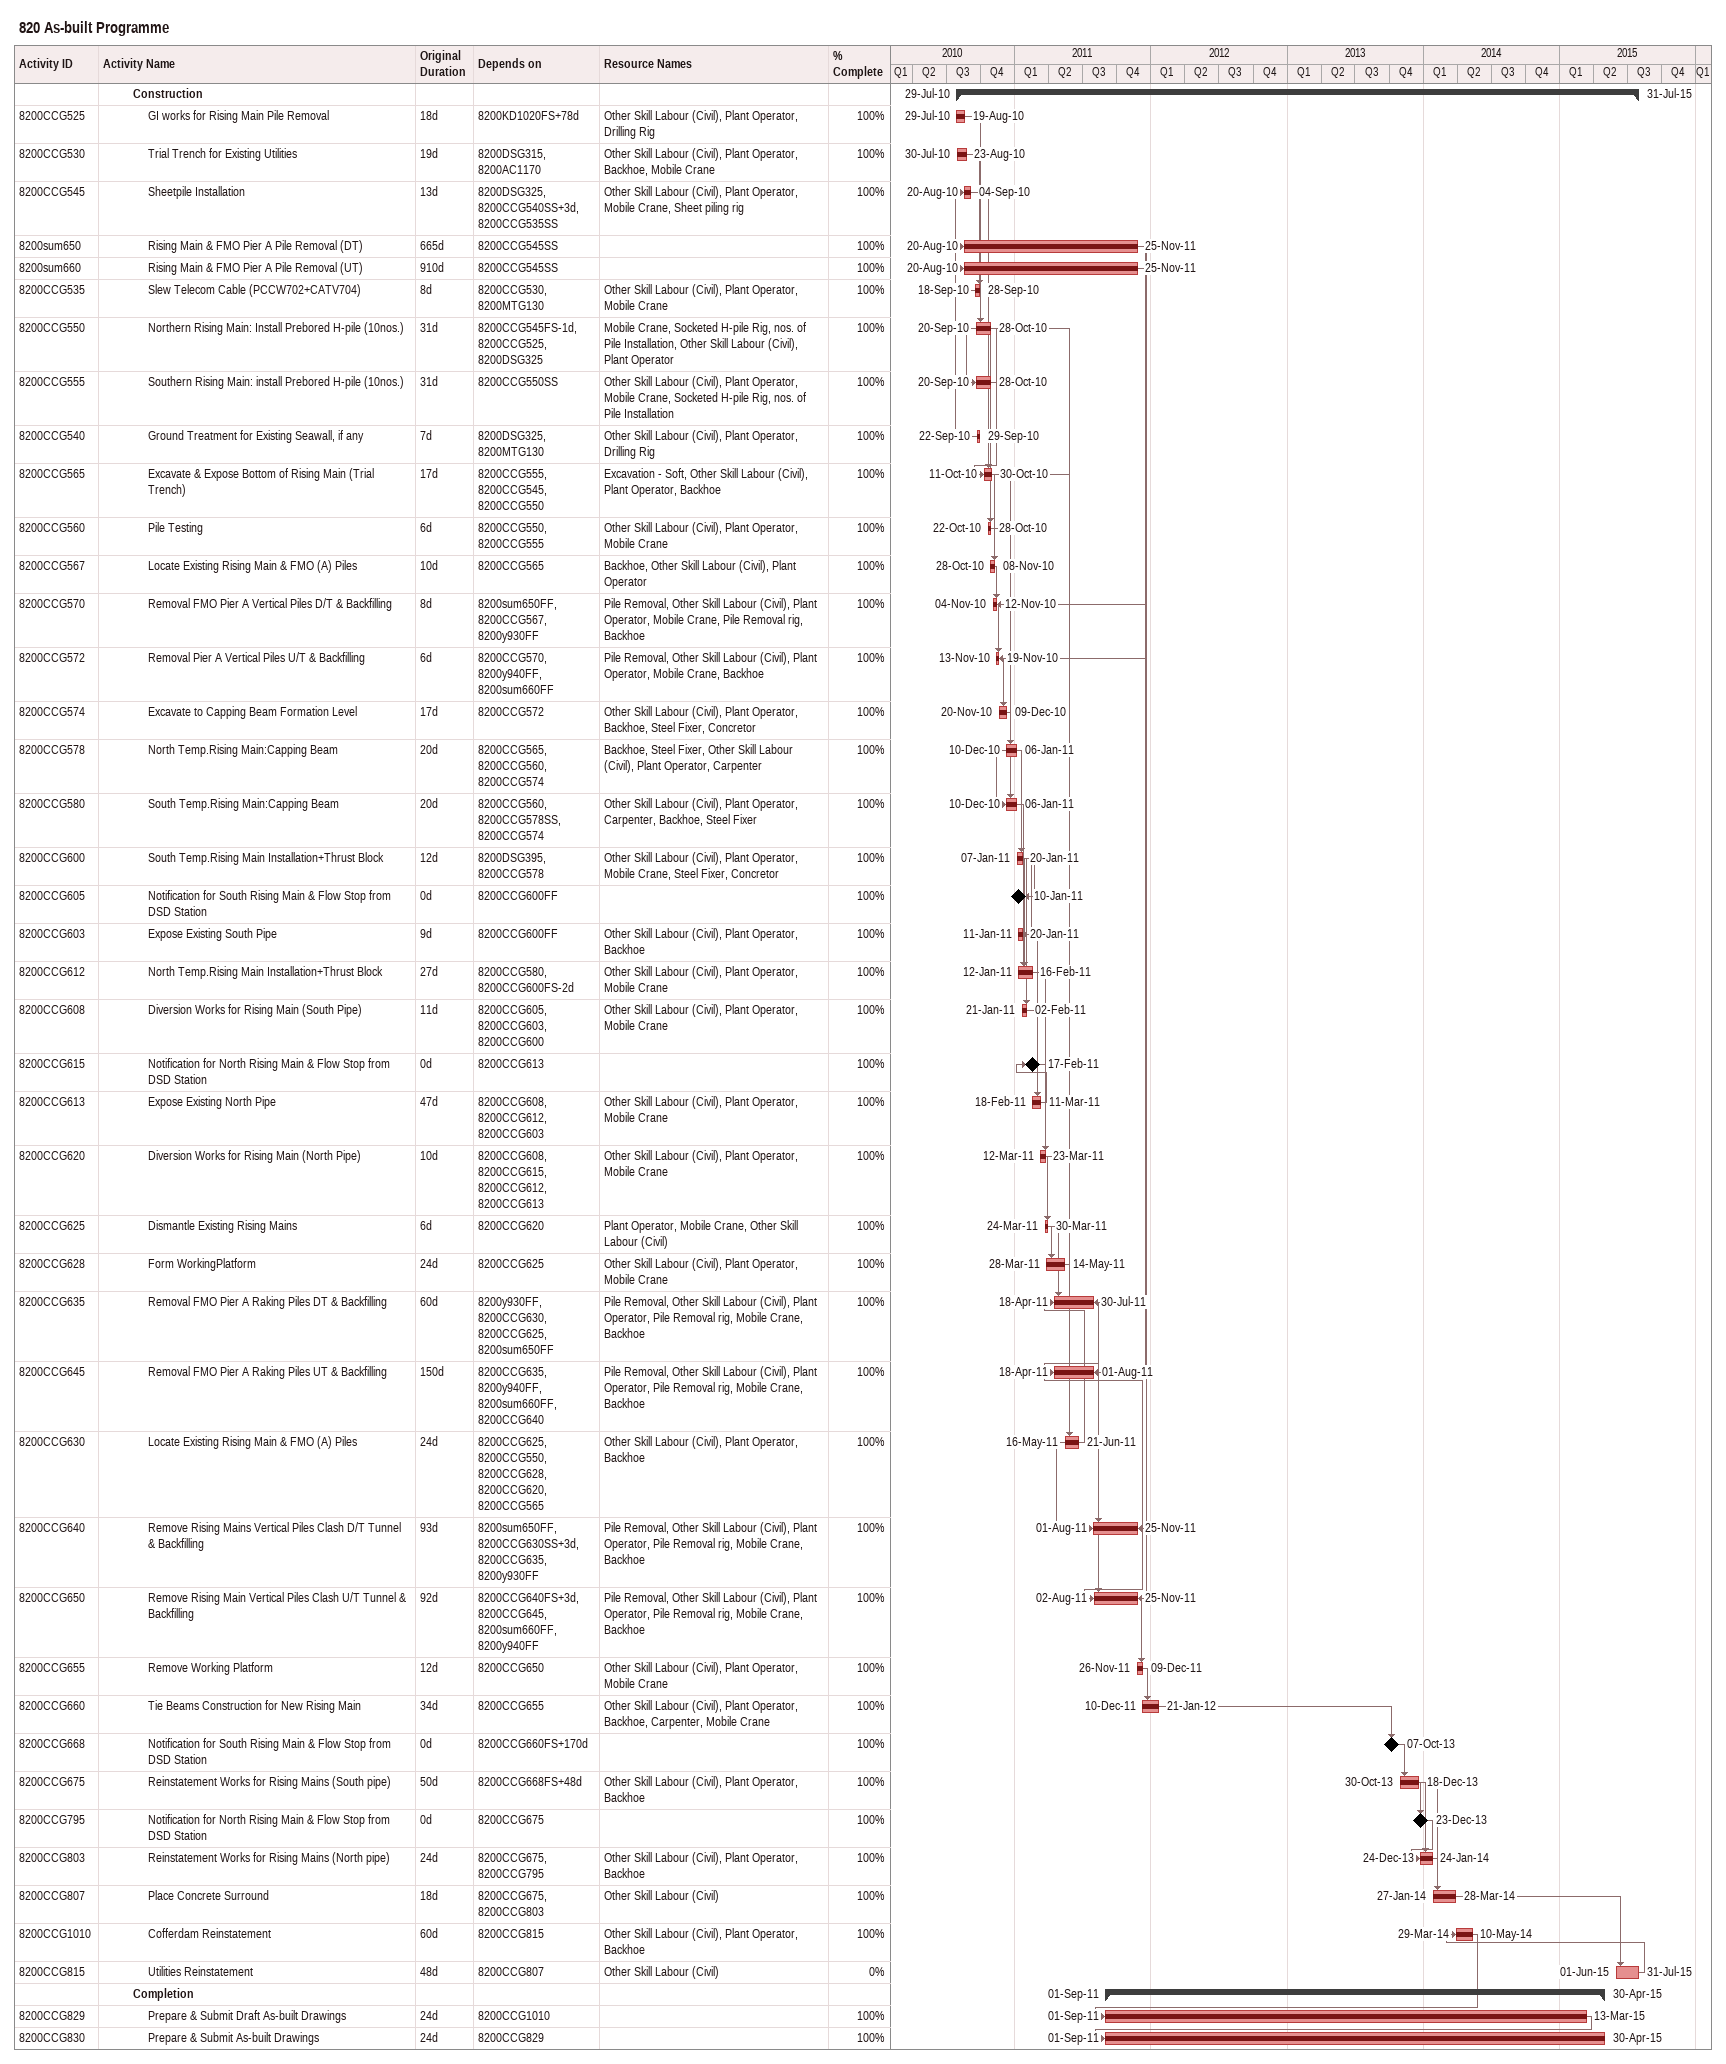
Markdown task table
820 As-built Programme

| ID | Level | Task | Original duration | Start | Finish | Predecessors | Resources | % complete |
|---|---|---|---|---|---|---|---|---|
|  | 3 | **Construction** |  | 2010-07-29 | 2015-07-31 |  |  |  |
| 8200CCG525 | 4 | GI works for Rising Main Pile Removal | 18d | 2010-07-29 | 2010-08-19 | 8200KD1020FS+78d | Other Skill Labour (Civil), Plant Operator, Drilling Rig | 100 |
| 8200CCG530 | 4 | Trial Trench for Existing Utilities | 19d | 2010-07-30 | 2010-08-23 | 8200DSG315, 8200AC1170 | Other Skill Labour (Civil), Plant Operator, Backhoe, Mobile Crane | 100 |
| 8200CCG545 | 4 | Sheetpile Installation | 13d | 2010-08-20 | 2010-09-04 | 8200DSG325, 8200CCG540SS+3d, 8200CCG535SS | Other Skill Labour (Civil), Plant Operator, Mobile Crane, Sheet piling rig | 100 |
| 8200sum650 | 4 | Rising Main & FMO Pier A Pile Removal (DT) | 665d | 2010-08-20 | 2011-11-25 | 8200CCG545SS |  | 100 |
| 8200sum660 | 4 | Rising Main & FMO Pier A Pile Removal (UT) | 910d | 2010-08-20 | 2011-11-25 | 8200CCG545SS |  | 100 |
| 8200CCG535 | 4 | Slew Telecom Cable (PCCW702+CATV704) | 8d | 2010-09-18 | 2010-09-28 | 8200CCG530, 8200MTG130 | Other Skill Labour (Civil), Plant Operator, Mobile Crane | 100 |
| 8200CCG550 | 4 | Northern Rising Main: Install Prebored H-pile (10nos.) | 31d | 2010-09-20 | 2010-10-28 | 8200CCG545FS-1d, 8200CCG525, 8200DSG325 | Mobile Crane, Socketed H-pile Rig, nos. of Pile Installation, Other Skill Labour (Civil), Plant Operator | 100 |
| 8200CCG555 | 4 | Southern Rising Main: install Prebored H-pile (10nos.) | 31d | 2010-09-20 | 2010-10-28 | 8200CCG550SS | Other Skill Labour (Civil), Plant Operator, Mobile Crane, Socketed H-pile Rig, nos. of Pile Installation | 100 |
| 8200CCG540 | 4 | Ground Treatment for Existing Seawall, if any | 7d | 2010-09-22 | 2010-09-29 | 8200DSG325, 8200MTG130 | Other Skill Labour (Civil), Plant Operator, Drilling Rig | 100 |
| 8200CCG565 | 4 | Excavate & Expose Bottom of Rising Main (Trial Trench) | 17d | 2010-10-11 | 2010-10-30 | 8200CCG555, 8200CCG545, 8200CCG550 | Excavation - Soft, Other Skill Labour (Civil), Plant Operator, Backhoe | 100 |
| 8200CCG560 | 4 | Pile Testing | 6d | 2010-10-22 | 2010-10-28 | 8200CCG550, 8200CCG555 | Other Skill Labour (Civil), Plant Operator, Mobile Crane | 100 |
| 8200CCG567 | 4 | Locate Existing Rising Main & FMO (A) Piles | 10d | 2010-10-28 | 2010-11-08 | 8200CCG565 | Backhoe, Other Skill Labour (Civil), Plant Operator | 100 |
| 8200CCG570 | 4 | Removal FMO Pier A Vertical Piles D/T & Backfilling | 8d | 2010-11-04 | 2010-11-12 | 8200sum650FF, 8200CCG567, 8200y930FF | Pile Removal, Other Skill Labour (Civil), Plant Operator, Mobile Crane, Pile Removal rig, Backhoe | 100 |
| 8200CCG572 | 4 | Removal Pier A Vertical Piles U/T & Backfilling | 6d | 2010-11-13 | 2010-11-19 | 8200CCG570, 8200y940FF, 8200sum660FF | Pile Removal, Other Skill Labour (Civil), Plant Operator, Mobile Crane, Backhoe | 100 |
| 8200CCG574 | 4 | Excavate to Capping Beam Formation Level | 17d | 2010-11-20 | 2010-12-09 | 8200CCG572 | Other Skill Labour (Civil), Plant Operator, Backhoe, Steel Fixer, Concretor | 100 |
| 8200CCG578 | 4 | North Temp.Rising Main:Capping Beam | 20d | 2010-12-10 | 2011-01-06 | 8200CCG565, 8200CCG560, 8200CCG574 | Backhoe, Steel Fixer, Other Skill Labour (Civil), Plant Operator, Carpenter | 100 |
| 8200CCG580 | 4 | South Temp.Rising Main:Capping Beam | 20d | 2010-12-10 | 2011-01-06 | 8200CCG560, 8200CCG578SS, 8200CCG574 | Other Skill Labour (Civil), Plant Operator, Carpenter, Backhoe, Steel Fixer | 100 |
| 8200CCG600 | 4 | South Temp.Rising Main Installation+Thrust Block | 12d | 2011-01-07 | 2011-01-20 | 8200DSG395, 8200CCG578 | Other Skill Labour (Civil), Plant Operator, Mobile Crane, Steel Fixer, Concretor | 100 |
| 8200CCG605 | 4 | Notification for South Rising Main & Flow Stop from DSD Station | 0d | 2011-01-10 | 2011-01-10 | 8200CCG600FF |  | 100 |
| 8200CCG603 | 4 | Expose Existing South Pipe | 9d | 2011-01-11 | 2011-01-20 | 8200CCG600FF | Other Skill Labour (Civil), Plant Operator, Backhoe | 100 |
| 8200CCG612 | 4 | North Temp.Rising Main Installation+Thrust Block | 27d | 2011-01-12 | 2011-02-16 | 8200CCG580, 8200CCG600FS-2d | Other Skill Labour (Civil), Plant Operator, Mobile Crane | 100 |
| 8200CCG608 | 4 | Diversion Works for Rising Main (South Pipe) | 11d | 2011-01-21 | 2011-02-02 | 8200CCG605, 8200CCG603, 8200CCG600 | Other Skill Labour (Civil), Plant Operator, Mobile Crane | 100 |
| 8200CCG615 | 4 | Notification for North Rising Main & Flow Stop from DSD Station | 0d | 2011-02-17 | 2011-02-17 | 8200CCG613 |  | 100 |
| 8200CCG613 | 4 | Expose Existing North Pipe | 47d | 2011-02-18 | 2011-03-11 | 8200CCG608, 8200CCG612, 8200CCG603 | Other Skill Labour (Civil), Plant Operator, Mobile Crane | 100 |
| 8200CCG620 | 4 | Diversion Works for Rising Main (North Pipe) | 10d | 2011-03-12 | 2011-03-23 | 8200CCG608, 8200CCG615, 8200CCG612, 8200CCG613 | Other Skill Labour (Civil), Plant Operator, Mobile Crane | 100 |
| 8200CCG625 | 4 | Dismantle Existing Rising Mains | 6d | 2011-03-24 | 2011-03-30 | 8200CCG620 | Plant Operator, Mobile Crane, Other Skill Labour (Civil) | 100 |
| 8200CCG628 | 4 | Form WorkingPlatform | 24d | 2011-03-28 | 2011-05-14 | 8200CCG625 | Other Skill Labour (Civil), Plant Operator, Mobile Crane | 100 |
| 8200CCG635 | 4 | Removal FMO Pier A Raking Piles DT & Backfilling | 60d | 2011-04-18 | 2011-07-30 | 8200y930FF, 8200CCG630, 8200CCG625, 8200sum650FF | Pile Removal, Other Skill Labour (Civil), Plant Operator, Pile Removal rig, Mobile Crane, Backhoe | 100 |
| 8200CCG645 | 4 | Removal FMO Pier A Raking Piles UT & Backfilling | 150d | 2011-04-18 | 2011-08-01 | 8200CCG635, 8200y940FF, 8200sum660FF, 8200CCG640 | Pile Removal, Other Skill Labour (Civil), Plant Operator, Pile Removal rig, Mobile Crane, Backhoe | 100 |
| 8200CCG630 | 4 | Locate Existing Rising Main & FMO (A) Piles | 24d | 2011-05-16 | 2011-06-21 | 8200CCG625, 8200CCG550, 8200CCG628, 8200CCG620, 8200CCG565 | Other Skill Labour (Civil), Plant Operator, Backhoe | 100 |
| 8200CCG640 | 4 | Remove Rising Mains Vertical Piles Clash D/T Tunnel & Backfilling | 93d | 2011-08-01 | 2011-11-25 | 8200sum650FF, 8200CCG630SS+3d, 8200CCG635, 8200y930FF | Pile Removal, Other Skill Labour (Civil), Plant Operator, Pile Removal rig, Mobile Crane, Backhoe | 100 |
| 8200CCG650 | 4 | Remove Rising Main Vertical Piles Clash U/T Tunnel & Backfilling | 92d | 2011-08-02 | 2011-11-25 | 8200CCG640FS+3d, 8200CCG645, 8200sum660FF, 8200y940FF | Pile Removal, Other Skill Labour (Civil), Plant Operator, Pile Removal rig, Mobile Crane, Backhoe | 100 |
| 8200CCG655 | 4 | Remove Working Platform | 12d | 2011-11-26 | 2011-12-09 | 8200CCG650 | Other Skill Labour (Civil), Plant Operator, Mobile Crane | 100 |
| 8200CCG660 | 4 | Tie Beams Construction for New Rising Main | 34d | 2011-12-10 | 2012-01-21 | 8200CCG655 | Other Skill Labour (Civil), Plant Operator, Backhoe, Carpenter, Mobile Crane | 100 |
| 8200CCG668 | 4 | Notification for South Rising Main & Flow Stop from DSD Station | 0d | 2013-10-07 | 2013-10-07 | 8200CCG660FS+170d |  | 100 |
| 8200CCG675 | 4 | Reinstatement Works for Rising Mains (South pipe) | 50d | 2013-10-30 | 2013-12-18 | 8200CCG668FS+48d | Other Skill Labour (Civil), Plant Operator, Backhoe | 100 |
| 8200CCG795 | 4 | Notification for North Rising Main & Flow Stop from DSD Station | 0d | 2013-12-23 | 2013-12-23 | 8200CCG675 |  | 100 |
| 8200CCG803 | 4 | Reinstatement Works for Rising Mains (North pipe) | 24d | 2013-12-24 | 2014-01-24 | 8200CCG675, 8200CCG795 | Other Skill Labour (Civil), Plant Operator, Backhoe | 100 |
| 8200CCG807 | 4 | Place Concrete Surround | 18d | 2014-01-27 | 2014-03-28 | 8200CCG675, 8200CCG803 | Other Skill Labour (Civil) | 100 |
| 8200CCG1010 | 4 | Cofferdam Reinstatement | 60d | 2014-03-29 | 2014-05-10 | 8200CCG815 | Other Skill Labour (Civil), Plant Operator, Backhoe | 100 |
| 8200CCG815 | 4 | Utilities Reinstatement | 48d | 2015-06-01 | 2015-07-31 | 8200CCG807 | Other Skill Labour (Civil) | 0 |
|  | 3 | **Completion** |  | 2011-09-01 | 2015-04-30 |  |  |  |
| 8200CCG829 | 4 | Prepare & Submit Draft As-built Drawings | 24d | 2011-09-01 | 2015-03-13 | 8200CCG1010 |  | 100 |
| 8200CCG830 | 4 | Prepare & Submit As-built Drawings | 24d | 2011-09-01 | 2015-04-30 | 8200CCG829 |  | 100 |
